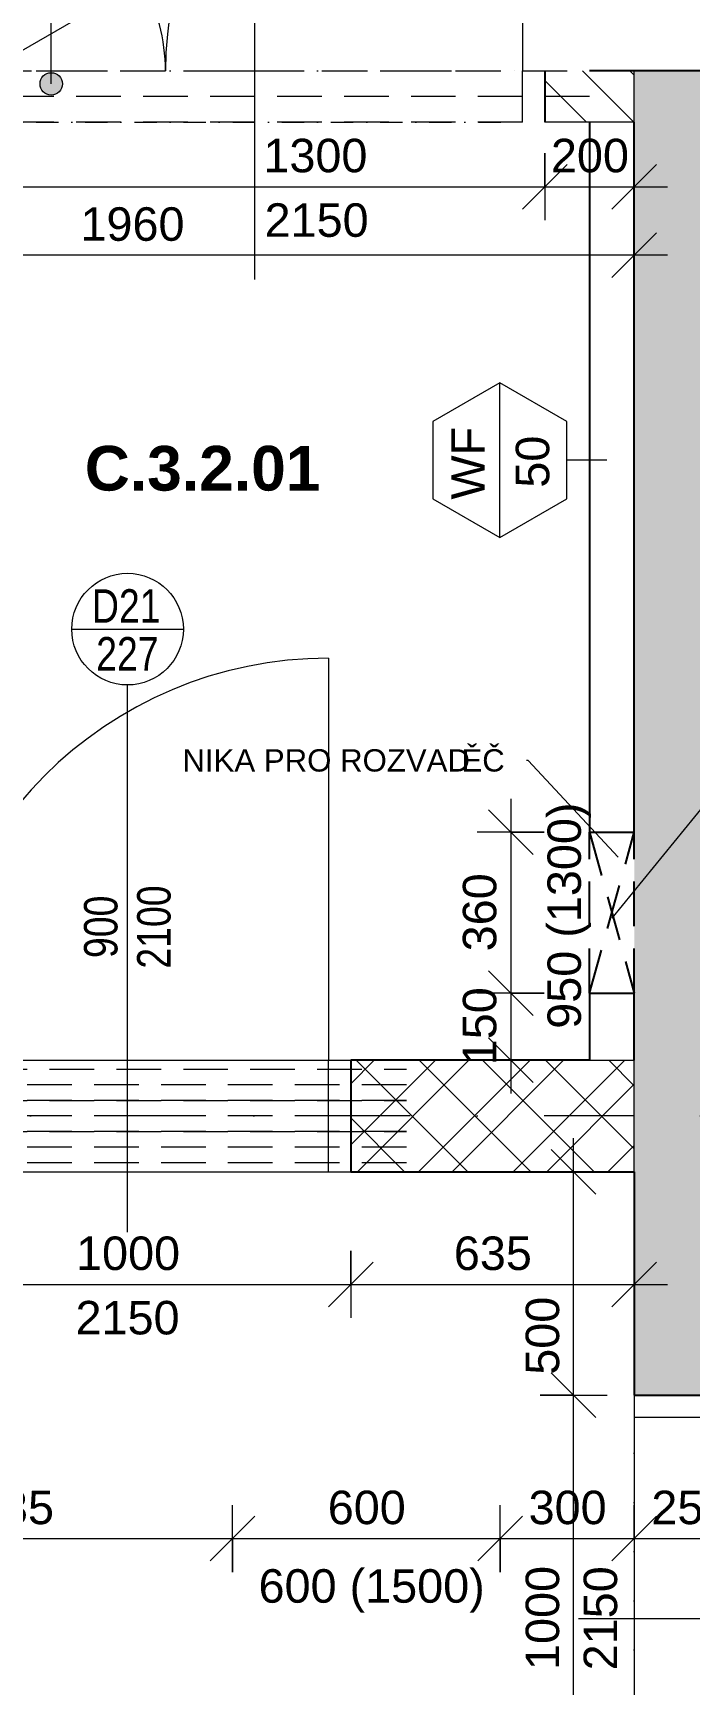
# Model space of a CAD drawing. Header units: millimetres. Extents: x -47276 to -6007, y -7799 to 11180.
# Drawn here: x -34047 to -32575, y -1876 to 1823 of the extents above; entities that cross this region are included whole.
import ezdxf

# ---------------------------------------------------------------- set-up
doc = ezdxf.new("R2010")
doc.units = ezdxf.units.MM
for name, pattern in [('HA_Dash_3mm-S1mm', [150, 100, -50]), ('HA_DashDot_10mm-S3mm', [500, 200, -150, 0, -150]), ('HA_DashDot_2_2mm-S0_6mm', [110, 50, -30, 0, -30])]:
    doc.linetypes.add(name, pattern=pattern)
for name, color, linetype, lineweight in [('A-____-____-DIMS', 9, 'Continuous', 5), ('A-____-____-DIMS-50', 9, 'Continuous', 5), ('A-____-____-IDEN', 9, 'Continuous', 9), ('A-AREA-____-IDEN', 9, 'Continuous', 9), ('A-DOOR-____-IDEN', 9, 'Continuous', 9), ('A-DOOR-____-MCUT', 9, 'HA_DashDot_2_2mm-S0_6mm', 9), ('A-DOOR-____-OTLN', 9, 'Continuous', 9), ('A-DOOR-FRAM-MCUT', 9, 'Continuous', 9), ('A-GENM-____-HDLN', 9, 'HA_Dash_3mm-S1mm', 9), ('A-GENM-____-IDEN', 9, 'Continuous', 9), ('A-GENM-____-MCUT', 9, 'HA_Dash_3mm-S1mm', 25), ('A-GENM-____-OTLN', 9, 'Continuous', 9), ('A-WALL-____-IDEN', 9, 'Continuous', 9), ('A-WALL-____-MCUT', 9, 'Continuous', 9), ('A-WALL-____-PATT', 9, 'Continuous', 25), ('G-____-____-TEXT', 9, 'Continuous', 5), ('I-WALL-____-MCUT', 9, 'Continuous', 25), ('S-GRID-____-OTLN', 9, 'Continuous', 5)]:
    doc.layers.add(name, color=color, linetype=linetype, lineweight=lineweight)
doc.styles.add('Arial_1', font='arial.ttf', dxfattribs={"height": 75})
doc.styles.add('Arial_2', font='arial.ttf', dxfattribs={"width": 0.8, "height": 75})
doc.styles.add('Arial_3', font='arial.ttf', dxfattribs={"height": 50})
doc.styles.add('Arial_B', font='arialbd.ttf', dxfattribs={"height": 100})
doc.dimstyles.new('Inner_Dimensions', dxfattribs={"dimscale": 304.8, "dimtxt": 76.519455, "dimasz": 0.328084, "dimexe": 0.246063, "dimexo": 0.0625, "dimgap": 0.032808, "dimtad": 1, "dimdec": 0, "dimzin": 0, "dimdsep": 46, "dimtxsty": 'Arial_1', "dimblk1": 'OBLIQUE', "dimblk2": 'OBLIQUE', "dimsah": 1, "dimcen": 0.09, "dimdle": 0.246063, "dimazin": 0, "dimtfac": 1, "dimtdec": 4, "dimtix": 1, "dimtmove": 0, "dimatfit": 3, "dimfxl": 0.246063, "dimfxlon": 1, "dimtvp": 1, "dimtolj": 1, "dimtzin": 0, "dimlwd": 9, "dimlwe": 9, "dimarcsym": 2})
doc.dimstyles.new('Inner_Dimensions_2', dxfattribs={"dimscale": 304.8, "dimtxt": 76.519455, "dimasz": 0.328084, "dimexe": 0.246063, "dimexo": 0.0625, "dimgap": 0.032808, "dimtad": 1, "dimdec": 0, "dimzin": 0, "dimdsep": 46, "dimtxsty": 'Arial_1', "dimblk1": 'OBLIQUE', "dimblk2": 'OBLIQUE', "dimsah": 1, "dimcen": 0.09, "dimdle": 0.246063, "dimazin": 0, "dimtfac": 1, "dimtdec": 4, "dimtix": 1, "dimtmove": 2, "dimatfit": 3, "dimfxl": 0.246063, "dimfxlon": 1, "dimtvp": 1, "dimtolj": 1, "dimtzin": 0, "dimlwd": 9, "dimlwe": 9, "dimarcsym": 2})

# ---------------------------------------------------------------- blocks, each defined once
blk = doc.blocks.new('HA_DR_Double_Swing_Solid - In_BJ_1200x2100_800-1662813-DPS_3NP-C')
at = {"layer": 'A-DOOR-____-MCUT'}
for p, q in [((-600, 57.5), (600, 57.5)), ((-600, -57.5), (600, -57.5))]:
    blk.add_line(p, q, dxfattribs=at)
at = {"layer": 'A-DOOR-____-OTLN', "lineweight": 5}
for p, q in [((600, 857.5), (600, 57.5)), ((-253.6, 257.5), (-599.9, 57.5))]:
    blk.add_line(p, q, dxfattribs=at)
for centre, radius, start, end in [((600, 57.5), 800, 90, 180), ((-600, 57.5), 400, 360, 30)]:
    blk.add_arc(centre, radius, start, end, dxfattribs=at)
at = {"layer": 'A-DOOR-FRAM-MCUT'}
for p, q in [((-600, 57.5), (-600, -57.5)), ((600, -57.5), (600, 57.5))]:
    blk.add_line(p, q, dxfattribs=at)
blk = doc.blocks.new('HA_DR_Single_Swing_Solid - In_BJ_900x2100_Vstup-2040224-DPS_3NP-C')
at = {"layer": 'A-DOOR-____-MCUT'}
for p, q in [((-450, 125), (450, 125)), ((-450, -125), (450, -125))]:
    blk.add_line(p, q, dxfattribs=at)
at = {"layer": 'A-DOOR-____-OTLN', "lineweight": 5}
blk.add_line((450, 1025), (450, 125), dxfattribs=at)
at = {"layer": 'A-DOOR-____-OTLN'}
for p, q in [((-500, 125), (500, 125)), ((-500, -125), (500, -125))]:
    blk.add_line(p, q, dxfattribs=at)
at = {"layer": 'A-DOOR-____-OTLN', "lineweight": 5}
blk.add_arc((450, 125), 900, 90, 180, dxfattribs=at)
at = {"layer": 'A-DOOR-FRAM-MCUT'}
for p, q in [((-450, 125), (-450, -125)), ((450, -125), (450, 125))]:
    blk.add_line(p, q, dxfattribs=at)
blk = doc.blocks.new('HA_DR_Single_Swing_Solid - In_BJ_900x2100_Vstup-2040228-DPS_3NP-C')
at = {"layer": 'A-DOOR-____-MCUT'}
for p, q in [((-450, 125), (450, 125)), ((-450, -125), (450, -125))]:
    blk.add_line(p, q, dxfattribs=at)
at = {"layer": 'A-DOOR-____-OTLN', "lineweight": 5}
blk.add_line((450, 1025), (450, 125), dxfattribs=at)
at = {"layer": 'A-DOOR-____-OTLN'}
for p, q in [((-500, 125), (500, 125)), ((-500, -125), (500, -125))]:
    blk.add_line(p, q, dxfattribs=at)
at = {"layer": 'A-DOOR-____-OTLN', "lineweight": 5}
blk.add_arc((450, 125), 900, 90, 180, dxfattribs=at)
at = {"layer": 'A-DOOR-FRAM-MCUT'}
for p, q in [((-450, 125), (-450, -125)), ((450, -125), (450, 125))]:
    blk.add_line(p, q, dxfattribs=at)
blk = doc.blocks.new('TB_Porotherm KP11_5_1500mm - TB_Porotherm KP11_5_1500mm-1870867-DPS_3NP-C')
at = {"layer": 'A-GENM-____-HDLN'}
for p, q in [((-750, 57.5), (750, 57.5)), ((-750, 0), (750, 0)), ((750, -57.5), (-750, -57.5))]:
    blk.add_line(p, q, dxfattribs=at)
blk = doc.blocks.new('TB_Porotherm KP7_1250mm - TB_Porotherm KP7_1250mm-1864450-DPS_3NP-C')
at = {"layer": 'A-GENM-____-HDLN'}
for p, q in [((-625, 35), (625, 35)), ((-625, 0), (625, 0)), ((625, -35), (-625, -35))]:
    blk.add_line(p, q, dxfattribs=at)
blk = doc.blocks.new('HA_GM_Opening_Rectangle_WallBased - Default-1970916-DPS_3NP-C')
at = {"layer": 'A-GENM-____-MCUT'}
for p, q in [((305, 50), (-55, -50)), ((-55, 50), (305, -50)), ((-55, 50), (-55, -50)), ((-55, 50), (305, 50)), ((305, 50), (305, -50)), ((-55, -50), (305, -50))]:
    blk.add_line(p, q, dxfattribs=at)
blk = doc.blocks.new('DIMBLOCK18-DPS_3NP-C')
at = {"layer": 'A-____-____-DIMS-50', "lineweight": 9}
for p, q in [((-34659.9, 1250.3), (-34659.9, 1400.3)), ((-34659.9, 1325.3), (-34609.9, 1375.3)), ((-32699.9, 1250.3), (-32699.9, 1400.3)), ((-32699.9, 1325.3), (-32649.9, 1375.3)), ((-34659.9, 1325.3), (-34709.9, 1275.3)), ((-32624.9, 1325.3), (-34659.9, 1325.3)), ((-34659.9, 1325.3), (-34659.9, 1250.3)), ((-32699.9, 1325.3), (-32749.9, 1275.3)), ((-32699.9, 1325.3), (-32699.9, 1250.3))]:
    blk.add_line(p, q, dxfattribs=at)
at = {"layer": 'A-____-____-DIMS-50', "color": 0, "lineweight": 9, "insert": (-33940.4, 1432.7), "char_height": 75, "width": 276.883, "attachment_point": 1, "line_spacing_factor": 0.941778, "style": 'Arial_1'}
blk.add_mtext('1960', dxfattribs=at)
blk = doc.blocks.new('_Oblique')
at = {"color": 0, "linetype": 'ByBlock', "lineweight": -2}
blk.add_line((-0.5, -0.5), (0.5, 0.5), dxfattribs=at)
blk = doc.blocks.new('HA_TAG_Door_TypeMark_wDimensions - Scale50_Left with Bouble-921048-DPS_3NP-C')
at = {"layer": 'A-DOOR-____-IDEN'}
for p, q in [((-2.5, 22), (2.5, 22)), ((0, -5), (0, 19.5))]:
    blk.add_line(p, q, dxfattribs=at)
blk.add_circle((0, 22), 2.5, dxfattribs=at)
blk = doc.blocks.new('HA_TAG_Door_TypeMark_wDimensions - Scale50_Right with Bouble-921060-DPS_3NP-C')
at = {"layer": 'A-DOOR-____-IDEN'}
for p, q in [((0, 5), (0, -19.5)), ((-2.5, -22), (2.5, -22))]:
    blk.add_line(p, q, dxfattribs=at)
blk.add_circle((0, -22), 2.5, dxfattribs=at)
blk = doc.blocks.new('DIMBLOCK104-DPS_3NP-C')
at = {"layer": 'A-____-____-DIMS-50', "lineweight": 9}
for p, q in [((-34634.9, -1623.1), (-34634.9, -1473.1)), ((-33599.9, -1623.1), (-33599.9, -1473.1)), ((-34634.9, -1548.1), (-34584.9, -1498.1)), ((-33599.9, -1548.1), (-33549.9, -1498.1)), ((-34634.9, -1548.1), (-34684.9, -1598.1)), ((-34634.9, -1548.1), (-33599.9, -1548.1)), ((-34634.9, -1548.1), (-34634.9, -1623.1)), ((-33599.9, -1548.1), (-33649.9, -1598.1)), ((-33599.9, -1548.1), (-33599.9, -1623.1))]:
    blk.add_line(p, q, dxfattribs=at)
at = {"layer": 'A-____-____-DIMS-50', "color": 0, "lineweight": 9, "insert": (-34232.8, -1440.7), "char_height": 75, "width": 276.883, "attachment_point": 1, "line_spacing_factor": 0.941778, "style": 'Arial_1'}
blk.add_mtext('1035', dxfattribs=at)
blk = doc.blocks.new('DIMBLOCK105-DPS_3NP-C')
at = {"layer": 'A-____-____-DIMS-50', "lineweight": 9}
for p, q in [((-33599.9, -1623.1), (-33599.9, -1473.1)), ((-32999.9, -1623.1), (-32999.9, -1473.1)), ((-33599.9, -1548.1), (-33549.9, -1498.1)), ((-32999.9, -1548.1), (-32949.9, -1498.1)), ((-33599.9, -1548.1), (-33649.9, -1598.1)), ((-33599.9, -1548.1), (-32999.9, -1548.1)), ((-33599.9, -1548.1), (-33599.9, -1623.1)), ((-32999.9, -1548.1), (-33049.9, -1598.1)), ((-32999.9, -1548.1), (-32999.9, -1623.1))]:
    blk.add_line(p, q, dxfattribs=at)
at = {"layer": 'A-____-____-DIMS-50', "color": 0, "lineweight": 9, "insert": (-33386.4, -1440.7), "char_height": 75, "width": 207.662, "attachment_point": 1, "line_spacing_factor": 0.941778, "style": 'Arial_1'}
blk.add_mtext('600', dxfattribs=at)
blk = doc.blocks.new('DIMBLOCK106-DPS_3NP-C')
at = {"layer": 'A-____-____-DIMS-50', "lineweight": 9}
for p, q in [((-32999.9, -1623.1), (-32999.9, -1473.1)), ((-32699.9, -1473.1), (-32699.9, -1623.1)), ((-32699.9, -1548.1), (-32699.9, -1473.1)), ((-32999.9, -1548.1), (-32949.9, -1498.1)), ((-32699.9, -1548.1), (-32649.9, -1498.1)), ((-32999.9, -1548.1), (-33049.9, -1598.1)), ((-32999.9, -1548.1), (-32699.9, -1548.1)), ((-32999.9, -1548.1), (-32999.9, -1623.1)), ((-32699.9, -1548.1), (-32749.9, -1598.1))]:
    blk.add_line(p, q, dxfattribs=at)
at = {"layer": 'A-____-____-DIMS-50', "color": 0, "lineweight": 9, "insert": (-32936.4, -1440.7), "char_height": 75, "width": 207.662, "attachment_point": 1, "line_spacing_factor": 0.941778, "style": 'Arial_1'}
blk.add_mtext('300', dxfattribs=at)
blk = doc.blocks.new('DIMBLOCK107-DPS_3NP-C')
at = {"layer": 'A-____-____-DIMS-50', "lineweight": 9}
for p, q in [((-32699.9, -1473.1), (-32699.9, -1623.1)), ((-32699.9, -1548.1), (-32699.9, -1473.1)), ((-32449.9, -1473.1), (-32449.9, -1623.1)), ((-32449.9, -1548.1), (-32449.9, -1473.1)), ((-32699.9, -1548.1), (-32649.9, -1498.1)), ((-32449.9, -1548.1), (-32399.9, -1498.1)), ((-32699.9, -1548.1), (-32749.9, -1598.1)), ((-32699.9, -1548.1), (-32449.9, -1548.1)), ((-32449.9, -1548.1), (-32499.9, -1598.1))]:
    blk.add_line(p, q, dxfattribs=at)
at = {"layer": 'A-____-____-DIMS-50', "color": 0, "lineweight": 9, "insert": (-32661.4, -1440.7), "char_height": 75, "width": 207.662, "attachment_point": 1, "line_spacing_factor": 0.941778, "style": 'Arial_1'}
blk.add_mtext('250', dxfattribs=at)
blk = doc.blocks.new('DIMBLOCK147-DPS_3NP-C')
at = {"layer": 'A-____-____-DIMS-50', "lineweight": 9}
for p, q in [((-34334.9, -903.9), (-34334.9, -1053.9)), ((-34334.9, -978.9), (-34334.9, -903.9)), ((-33334.9, -903.9), (-33334.9, -1053.9)), ((-33334.9, -978.9), (-33334.9, -903.9)), ((-34334.9, -978.9), (-34284.9, -928.9)), ((-33334.9, -978.9), (-33284.9, -928.9)), ((-34334.9, -978.9), (-34384.9, -1028.9)), ((-34334.9, -978.9), (-33334.9, -978.9)), ((-33334.9, -978.9), (-33384.9, -1028.9))]:
    blk.add_line(p, q, dxfattribs=at)
at = {"layer": 'A-____-____-DIMS-50', "color": 0, "lineweight": 9, "insert": (-33950.3, -871.6), "char_height": 75, "width": 276.883, "attachment_point": 1, "line_spacing_factor": 0.941778, "style": 'Arial_1'}
blk.add_mtext('1000', dxfattribs=at)
blk = doc.blocks.new('DIMBLOCK148-DPS_3NP-C')
at = {"layer": 'A-____-____-DIMS-50', "lineweight": 9}
for p, q in [((-33334.9, -903.9), (-33334.9, -1053.9)), ((-33334.9, -978.9), (-33334.9, -903.9)), ((-32699.9, -903.9), (-32699.9, -1053.9)), ((-32699.9, -978.9), (-32699.9, -903.9)), ((-33334.9, -978.9), (-33284.9, -928.9)), ((-32699.9, -978.9), (-32649.9, -928.9)), ((-33334.9, -978.9), (-33384.9, -1028.9)), ((-33334.9, -978.9), (-32624.9, -978.9)), ((-32699.9, -978.9), (-32749.9, -1028.9))]:
    blk.add_line(p, q, dxfattribs=at)
at = {"layer": 'A-____-____-DIMS-50', "color": 0, "lineweight": 9, "insert": (-33103.9, -871.6), "char_height": 75, "width": 207.662, "attachment_point": 1, "line_spacing_factor": 0.941778, "style": 'Arial_1'}
blk.add_mtext('635', dxfattribs=at)
blk = doc.blocks.new('DIMBLOCK150-DPS_3NP-C')
at = {"layer": 'A-____-____-DIMS-50', "lineweight": 9}
for p, q in [((-34199.9, 1553.7), (-34199.9, 1403.7)), ((-34199.9, 1478.7), (-34199.9, 1553.7)), ((-32899.9, 1553.7), (-32899.9, 1403.7)), ((-32899.9, 1478.7), (-32899.9, 1553.7)), ((-34199.9, 1478.7), (-34149.9, 1528.7)), ((-32899.9, 1478.7), (-32849.9, 1528.7)), ((-34199.9, 1478.7), (-34249.9, 1428.7)), ((-34199.9, 1478.7), (-32899.9, 1478.7)), ((-32899.9, 1478.7), (-32949.9, 1428.7))]:
    blk.add_line(p, q, dxfattribs=at)
at = {"layer": 'A-____-____-DIMS-50', "color": 0, "lineweight": 9, "insert": (-33530.6, 1586.1), "char_height": 75, "width": 276.883, "attachment_point": 1, "line_spacing_factor": 0.941778, "style": 'Arial_1'}
blk.add_mtext('1300', dxfattribs=at)
blk = doc.blocks.new('DIMBLOCK151-DPS_3NP-C')
at = {"layer": 'A-____-____-DIMS-50', "lineweight": 9}
for p, q in [((-32899.9, 1553.7), (-32899.9, 1403.7)), ((-32899.9, 1478.7), (-32899.9, 1553.7)), ((-32699.9, 1553.7), (-32699.9, 1403.7)), ((-32699.9, 1478.7), (-32699.9, 1553.7)), ((-32899.9, 1478.7), (-32849.9, 1528.7)), ((-32699.9, 1478.7), (-32649.9, 1528.7)), ((-32899.9, 1478.7), (-32949.9, 1428.7)), ((-32899.9, 1478.7), (-32624.9, 1478.7)), ((-32699.9, 1478.7), (-32749.9, 1428.7))]:
    blk.add_line(p, q, dxfattribs=at)
at = {"layer": 'A-____-____-DIMS-50', "color": 0, "lineweight": 9, "insert": (-32886.4, 1586.1), "char_height": 75, "width": 207.662, "attachment_point": 1, "line_spacing_factor": 0.941778, "style": 'Arial_1'}
blk.add_mtext('200', dxfattribs=at)
blk = doc.blocks.new('DIMBLOCK165-DPS_3NP-C')
at = {"layer": 'A-____-____-DIMS-50', "lineweight": 9}
for p, q in [((-32835.7, -1226.8), (-32885.7, -1176.8)), ((-32910.7, -1226.8), (-32760.7, -1226.8)), ((-32835.7, -1226.8), (-32910.7, -1226.8)), ((-32835.7, -2301.8), (-32835.7, -1226.8)), ((-32835.7, -1226.8), (-32785.7, -1276.8)), ((-32835.7, -2226.8), (-32885.7, -2176.8)), ((-32910.7, -2226.8), (-32760.7, -2226.8)), ((-32835.7, -2226.8), (-32910.7, -2226.8)), ((-32835.7, -2226.8), (-32785.7, -2276.8))]:
    blk.add_line(p, q, dxfattribs=at)
at = {"layer": 'A-____-____-DIMS-50', "color": 0, "lineweight": 9, "insert": (-32943, -1842.2), "char_height": 75, "width": 276.883, "attachment_point": 1, "rotation": 90, "line_spacing_factor": 0.941778, "style": 'Arial_1'}
blk.add_mtext('1000', dxfattribs=at)
blk = doc.blocks.new('DIMBLOCK166-DPS_3NP-C')
at = {"layer": 'A-____-____-DIMS-50', "lineweight": 9}
for p, q in [((-32835.7, -1226.8), (-32835.7, -651.8)), ((-32835.7, -726.8), (-32885.7, -676.8)), ((-32910.7, -726.8), (-32760.7, -726.8)), ((-32835.7, -726.8), (-32910.7, -726.8)), ((-32835.7, -726.8), (-32785.7, -776.8)), ((-32835.7, -1226.8), (-32885.7, -1176.8)), ((-32910.7, -1226.8), (-32760.7, -1226.8)), ((-32835.7, -1226.8), (-32910.7, -1226.8)), ((-32835.7, -1226.8), (-32785.7, -1276.8))]:
    blk.add_line(p, q, dxfattribs=at)
at = {"layer": 'A-____-____-DIMS-50', "color": 0, "lineweight": 9, "insert": (-32943, -1181.2), "char_height": 75, "width": 207.662, "attachment_point": 1, "rotation": 90, "line_spacing_factor": 0.941778, "style": 'Arial_1'}
blk.add_mtext('500', dxfattribs=at)
blk = doc.blocks.new('HA_TAG_WA_Partitions - Group _ Type Mark-556634-DPS_3NP-C')
at = {"layer": 'A-WALL-____-IDEN'}
for p, q in [((-1.732, 3), (-3.464, 0)), ((1.732, 3), (-1.732, 3)), ((3.464, 0), (1.732, 3)), ((-3.464, 0), (3.464, 0)), ((-3.464, 0), (-1.732, -3)), ((1.732, -3), (3.464, 0)), ((-1.732, -3), (1.732, -3))]:
    blk.add_line(p, q, dxfattribs=at)
blk = doc.blocks.new('DIMBLOCK185-DPS_3NP-C')
at = {"layer": 'A-____-____-DIMS-50', "lineweight": 9}
for p, q in [((-32976.4, 33.3), (-33026.4, 83.3)), ((-32976.4, 108.3), (-32976.4, -326.7)), ((-32901.4, 33.3), (-33051.4, 33.3)), ((-32976.4, 33.3), (-32926.4, -16.7)), ((-32976.4, 33.3), (-32901.4, 33.3)), ((-32976.4, -326.7), (-33026.4, -276.7)), ((-32901.4, -326.7), (-33051.4, -326.7)), ((-32976.4, -326.7), (-32926.4, -376.7)), ((-32976.4, -326.7), (-32901.4, -326.7))]:
    blk.add_line(p, q, dxfattribs=at)
at = {"layer": 'A-____-____-DIMS-50', "color": 0, "lineweight": 9, "insert": (-33083.8, -233.2), "char_height": 75, "width": 207.662, "attachment_point": 1, "rotation": 90, "line_spacing_factor": 0.941778, "style": 'Arial_1'}
blk.add_mtext('360', dxfattribs=at)
blk = doc.blocks.new('DIMBLOCK186-DPS_3NP-C')
at = {"layer": 'A-____-____-DIMS-50', "lineweight": 9}
for p, q in [((-32976.4, -326.7), (-33026.4, -276.7)), ((-32901.4, -326.7), (-33051.4, -326.7)), ((-32976.4, -326.7), (-32976.4, -551.8)), ((-32976.4, -326.7), (-32926.4, -376.7)), ((-32976.4, -326.7), (-32901.4, -326.7)), ((-32976.4, -476.8), (-33026.4, -426.8)), ((-32901.4, -476.8), (-33051.4, -476.8)), ((-32976.4, -476.8), (-32926.4, -526.8)), ((-32976.4, -476.8), (-32901.4, -476.8))]:
    blk.add_line(p, q, dxfattribs=at)
at = {"layer": 'A-____-____-DIMS-50', "color": 0, "lineweight": 9, "insert": (-33083.8, -488.3), "char_height": 75, "width": 207.662, "attachment_point": 1, "rotation": 90, "line_spacing_factor": 0.941778, "style": 'Arial_1'}
blk.add_mtext('150', dxfattribs=at)

msp = doc.modelspace()

# ---------------------------------------------------------------- hatches: boundary and pattern name
at = {"layer": 'A-GENM-____-IDEN'}
h = msp.add_hatch(color=256, dxfattribs=at)
edge = h.paths.add_edge_path()
edge.add_arc((-34006, 1709.1), 25, 0, 360)
at = {"layer": 'A-WALL-____-PATT', "lineweight": 5}
h = msp.add_hatch(dxfattribs=at)
h.set_pattern_fill('FP_4', color=256, style=0, pattern_type=2)
h.set_pattern_definition([(135, (0, 0), (-53.03301, -53.03301), [])])
h.paths.add_polyline_path([(-32799.9, 1623.2), (-32699.9, 1623.2), (-32699.9, 1738.2), (-32899.9, 1738.2), (-32899.9, 1623.2)])
h.paths.add_polyline_path([(-34199.9, 1623.2), (-34199.9, 1738.2), (-34977.9, 1738.2), (-34977.9, 1736.3), (-35006.8, 1736.3), (-35006.8, 1625.1), (-34977.9, 1625.1), (-34977.9, 1623.2), (-34659.9, 1623.2)])
h.paths.add_polyline_path([(-35041.9, 1623.2), (-35041.9, 1625.1), (-35013.1, 1625.1), (-35013.1, 1736.3), (-35041.9, 1736.3), (-35041.9, 1738.2), (-36709.9, 1738.2), (-36709.9, 1623.2)])
at = {"layer": 'A-WALL-____-PATT', "lineweight": 9}
h = msp.add_hatch(color=256, dxfattribs=at)
h.paths.add_polyline_path([(-32449.9, -5371.8), (-32449.9, -2226.8), (-32699.9, -2226.8), (-32699.9, -5371.8)])
h.paths.add_polyline_path([(-32449.9, -1226.8), (-32449.9, 1738.2), (-32699.9, 1738.2), (-32699.9, -1226.8)])
at = {"layer": 'A-WALL-____-PATT', "lineweight": 5}
h = msp.add_hatch(dxfattribs=at)
h.set_pattern_fill('FP_1', color=256, style=0, pattern_type=2)
h.set_pattern_definition([(45, (0, 0), (-106.066, 106.066), []), (45, (75, 0), (-106.066, 106.066), []), (315, (0, 0), (70.71068, 70.71068), [])])
h.paths.add_polyline_path([(-32699.9, -726.8), (-32699.9, -476.8), (-33334.9, -476.8), (-33334.9, -726.8)])
h.paths.add_polyline_path([(-34334.9, -726.8), (-34334.9, -476.8), (-38924.9, -476.8), (-38924.9, -726.8), (-34700, -726.8)])
h.paths.add_polyline_path([(-40333.9, -726.8), (-39924.9, -726.8), (-39924.9, -476.8), (-41009.9, -476.8), (-41009.9, -726.8), (-40474.9, -726.8)])

# ---------------------------------------------------------------- linework, layer by layer
at = {"layer": 'A-____-____-IDEN'}
msp.add_line((-32749.5, -158.8), (-32431.5, 231.2), dxfattribs=at)
at = {"layer": 'A-GENM-____-IDEN'}
msp.add_line((-34006, 1709.1), (-34006, 1964.4), dxfattribs=at)
msp.add_circle((-34006, 1709.1), 25, dxfattribs=at)
at = {"layer": 'A-WALL-____-IDEN'}
msp.add_line((-32760.9, 866.4), (-32850.7, 866.4), dxfattribs=at)
at = {"layer": 'A-WALL-____-MCUT'}
for p, q in [((-32699.9, 1623.2), (-32699.9, 1738.2)), ((-32699.9, 1623.2), (-32799.9, 1623.2)), ((-32799.9, -476.8), (-32699.9, -476.8)), ((-32699.9, -726.8), (-32699.9, -476.8))]:
    msp.add_line(p, q, dxfattribs=at)
at = {"layer": 'G-____-____-TEXT', "color": 10, "lineweight": 9}
for p, q in [((-32937.5, 194.4), (-32941, 194.4)), ((-32735.6, -22.4), (-32937.5, 194.4))]:
    msp.add_line(p, q, dxfattribs=at)
at = {"layer": 'I-WALL-____-MCUT'}
for p, q in [((-32899.9, 1738.2), (-32899.9, 1623.2)), ((-32449.9, 1738.2), (-32799.9, 1738.2)), ((-32799.9, 1623.2), (-32799.9, 33.3)), ((-32699.9, 33.3), (-32699.9, 1623.2)), ((-32799.9, -326.7), (-32799.9, -476.8)), ((-32699.9, -476.8), (-32699.9, -326.7)), ((-32799.9, -476.8), (-33334.9, -476.8)), ((-33334.9, -476.8), (-33334.9, -726.8)), ((-33334.9, -726.8), (-32699.9, -726.8)), ((-32699.9, -726.8), (-32699.9, -1226.7)), ((-32699.9, -1226.8), (-32299.6, -1226.8))]:
    msp.add_line(p, q, dxfattribs=at)
at = {"layer": 'S-GRID-____-OTLN', "linetype": 'HA_DashDot_10mm-S3mm', "lineweight": 9}
msp.add_line((-22199.7, -601.8), (-45676.5, -601.8), dxfattribs=at)

# ---------------------------------------------------------------- block references
at = {"layer": 'A-DOOR-____-IDEN', "xscale": 49.99999999999998, "yscale": 49.99999999999998, "zscale": 49.99999999999998}
for p in [(-33549.9, 1520.7), (-33834.9, -611.8)]:
    msp.add_blockref('HA_TAG_Door_TypeMark_wDimensions - Scale50_Left with Bouble-921048-DPS_3NP-C', p, dxfattribs=at)
at = {"layer": 'A-DOOR-____-IDEN', "xscale": 49.99999999999998, "yscale": 49.99999999999998, "zscale": 49.99999999999998, "rotation": 89.99999999999962}
msp.add_blockref('HA_TAG_Door_TypeMark_wDimensions - Scale50_Right with Bouble-921060-DPS_3NP-C', (-32574.9, -1726.8), dxfattribs=at)
at = {"layer": 'A-DOOR-____-OTLN'}
for name, p in [('HA_DR_Double_Swing_Solid - In_BJ_1200x2100_800-1662813-DPS_3NP-C', (-33549.9, 1680.7)), ('HA_DR_Single_Swing_Solid - In_BJ_900x2100_Vstup-2040228-DPS_3NP-C', (-33834.9, -601.8))]:
    msp.add_blockref(name, p, dxfattribs=at)
at = {"layer": 'A-DOOR-____-OTLN', "rotation": 269.9999999999997}
msp.add_blockref('HA_DR_Single_Swing_Solid - In_BJ_900x2100_Vstup-2040224-DPS_3NP-C', (-32574.9, -1726.8), dxfattribs=at)
at = {"layer": 'A-GENM-____-OTLN'}
for name, p, rotation in [('TB_Porotherm KP11_5_1500mm - TB_Porotherm KP11_5_1500mm-1870867-DPS_3NP-C', (-33549.9, 1680.7), 180), ('HA_GM_Opening_Rectangle_WallBased - Default-1970916-DPS_3NP-C', (-32749.9, -271.7), 89.9999999999999), ('TB_Porotherm KP7_1250mm - TB_Porotherm KP7_1250mm-1864450-DPS_3NP-C', (-33834.9, -531.8), 180), ('TB_Porotherm KP7_1250mm - TB_Porotherm KP7_1250mm-1864450-DPS_3NP-C', (-33834.9, -601.8), 180), ('TB_Porotherm KP7_1250mm - TB_Porotherm KP7_1250mm-1864450-DPS_3NP-C', (-33834.9, -671.8), 180)]:
    msp.add_blockref(name, p, dxfattribs=dict(at, rotation=rotation))
at = {"layer": 'A-WALL-____-IDEN', "xscale": 49.99999999999998, "yscale": 49.99999999999998, "zscale": 49.99999999999998, "rotation": 89.99999999999999}
msp.add_blockref('HA_TAG_WA_Partitions - Group _ Type Mark-556634-DPS_3NP-C', (-33000.7, 866.4), dxfattribs=at)

# ---------------------------------------------------------------- texts
at = {"layer": 'A-AREA-____-IDEN', "lineweight": 5, "insert": (-33930.7, 898.5), "char_height": 100, "width": 653.375, "attachment_point": 1, "style": 'Arial_B'}
msp.add_mtext('C.3.2.01', dxfattribs=at)
at = {"layer": 'A-DOOR-____-IDEN', "lineweight": 5, "char_height": 75, "attachment_point": 1}
for s, insert, width, style in [('2150', (-33527.9, 1441.6), 288.607, 'Arial_1'), ('D21', (-33914.7, 577.6), 189.198, 'Arial_2'), ('227', (-33905.2, 470.5), 173.164, 'Arial_2'), ('2150', (-33951.4, -1015.8), 288.607, 'Arial_1')]:
    msp.add_mtext(s, dxfattribs=dict(at, insert=insert, width=width, style=style))
at = {"layer": 'A-DOOR-____-IDEN', "lineweight": 5, "char_height": 75, "attachment_point": 1, "rotation": 90}
for s, insert, width, style in [('2100', (-33813.5, -272), 230.886, 'Arial_2'), ('900', (-33932.5, -248.2), 173.164, 'Arial_2'), ('2150', (-32813.1, -1843), 288.607, 'Arial_1')]:
    msp.add_mtext(s, dxfattribs=dict(at, insert=insert, width=width, style=style))
at = {"layer": 'A-GENM-____-IDEN', "lineweight": 5, "insert": (-32894.2, -406.6), "char_height": 75, "width": 629.325, "attachment_point": 1, "rotation": 90, "style": 'Arial_1'}
msp.add_mtext('950 (1300)', dxfattribs=at)
at = {"layer": 'A-GENM-____-IDEN', "lineweight": 5, "insert": (-33541.4, -1616.5), "char_height": 75, "width": 629.325, "attachment_point": 1, "style": 'Arial_1'}
msp.add_mtext('600 (1500)', dxfattribs=at)
at = {"layer": 'A-WALL-____-IDEN', "lineweight": 5, "char_height": 75, "attachment_point": 1, "rotation": 90, "style": 'Arial_1'}
for s, insert, width in [('WF', (-33109.7, 778.4), 208.439), ('50', (-32965.2, 804.9), 144.304)]:
    msp.add_mtext(s, dxfattribs=dict(at, insert=insert, width=width))
at = {"layer": 'G-____-____-TEXT', "color": 7, "lineweight": 9, "char_height": 50, "attachment_point": 1, "style": 'Arial_3'}
for s, insert, width in [('ĚČ', (-33086.9, 219.4), 116.245), ('NIKA PRO ROZVAD', (-33712, 219.4), 757.595)]:
    msp.add_mtext(s, dxfattribs=dict(at, insert=insert, width=width))

# ---------------------------------------------------------------- dimensions: what is measured, and where the dimension line sits
at = {"layer": 'A-____-____-DIMS', "lineweight": 9}
dim = msp.add_linear_dim(base=(-32899.9, 1478.7), p1=(-34199.9, 1553.7), p2=(-32899.9, 1553.7), dimstyle='Inner_Dimensions_2', override={"dimpost": '<>', "dimfxl": 1300}, dxfattribs=at)
dim.commit()
dim.dimension.update_dxf_attribs({"geometry": 'DIMBLOCK150-DPS_3NP-C', "text_midpoint": (-33392.2, 1536.1), "dimtype": 160})
for base, p1, p2, override, picture, middle in [((-32699.9, 1478.7), (-32899.9, 1553.7), (-32699.9, 1553.7), {"dimpost": '<>', "dimfxl": 200}, 'DIMBLOCK151-DPS_3NP-C', (-32799.9, 1527)), ((-33334.9, -978.9), (-34334.9, -903.9), (-33334.9, -903.9), {"dimpost": '<>', "dimfxl": 1000}, 'DIMBLOCK147-DPS_3NP-C', (-33834.9, -930.6)), ((-32699.9, -978.9), (-33334.9, -903.9), (-32699.9, -903.9), {"dimpost": '<>', "dimfxl": 635.029192}, 'DIMBLOCK148-DPS_3NP-C', (-33017.4, -930.6)), ((-33599.9, -1548.1), (-34634.9, -1623.1), (-33599.9, -1623.1), {"dimpost": '<>', "dimfxl": 1035}, 'DIMBLOCK104-DPS_3NP-C', (-34117.4, -1499.7)), ((-32999.9, -1548.1), (-33599.9, -1623.1), (-32999.9, -1623.1), {"dimpost": '<>', "dimfxl": 600}, 'DIMBLOCK105-DPS_3NP-C', (-33299.9, -1499.8)), ((-32699.9, -1548.1), (-32999.9, -1623.1), (-32699.9, -1473.1), {"dimpost": '<>', "dimfxl": 335.410197}, 'DIMBLOCK106-DPS_3NP-C', (-32849.9, -1499.7)), ((-32449.9, -1548.1), (-32699.9, -1473.1), (-32449.9, -1473.1), {"dimpost": '<>', "dimfxl": 250}, 'DIMBLOCK107-DPS_3NP-C', (-32574.9, -1499.8))]:
    dim = msp.add_linear_dim(base=base, p1=p1, p2=p2, dimstyle='Inner_Dimensions', override=override, dxfattribs=at)
    dim.commit()
    dim.dimension.update_dxf_attribs({"geometry": picture, "text_midpoint": middle})
dim = msp.add_linear_dim(base=(-34659.9, 1325.3), p1=(-32699.9, 1250.3), p2=(-34659.9, 1250.3), dimstyle='Inner_Dimensions_2', override={"dimpost": '<>', "dimfxl": 1960}, dxfattribs=at)
dim.commit()
dim.dimension.update_dxf_attribs({"geometry": 'DIMBLOCK18-DPS_3NP-C', "text_midpoint": (-33801.9, 1382.7), "dimtype": 160, "text_rotation": 360})
for base, p1, p2, override, picture, middle in [((-32976.4, -326.7), (-32901.4, 33.3), (-32901.4, -326.7), {"dimpost": '<>', "dimfxl": 360}, 'DIMBLOCK185-DPS_3NP-C', (-33024.7, -146.7)), ((-32976.4, -476.8), (-32901.4, -326.7), (-32901.4, -476.8), {"dimpost": '<>', "dimfxl": 150.133132}, 'DIMBLOCK186-DPS_3NP-C', (-33024.7, -401.7)), ((-32835.7, -1226.8), (-32910.7, -2226.8), (-32910.7, -1226.8), {"dimpost": '<>', "dimfxl": 1000}, 'DIMBLOCK165-DPS_3NP-C', (-32884, -1726.8))]:
    dim = msp.add_linear_dim(base=base, p1=p1, p2=p2, angle=90, dimstyle='Inner_Dimensions', override=override, dxfattribs=at)
    dim.commit()
    dim.dimension.update_dxf_attribs({"geometry": picture, "text_midpoint": middle})
dim = msp.add_linear_dim(base=(-32835.7, -726.8), p1=(-32910.7, -1226.8), p2=(-32910.7, -726.8), angle=90, dimstyle='Inner_Dimensions_2', override={"dimpost": '<>', "dimfxl": 500}, dxfattribs=at)
dim.commit()
dim.dimension.update_dxf_attribs({"geometry": 'DIMBLOCK166-DPS_3NP-C', "text_midpoint": (-32893, -1077.4), "dimtype": 160, "text_rotation": 90})

doc.saveas('drawing.dxf')
